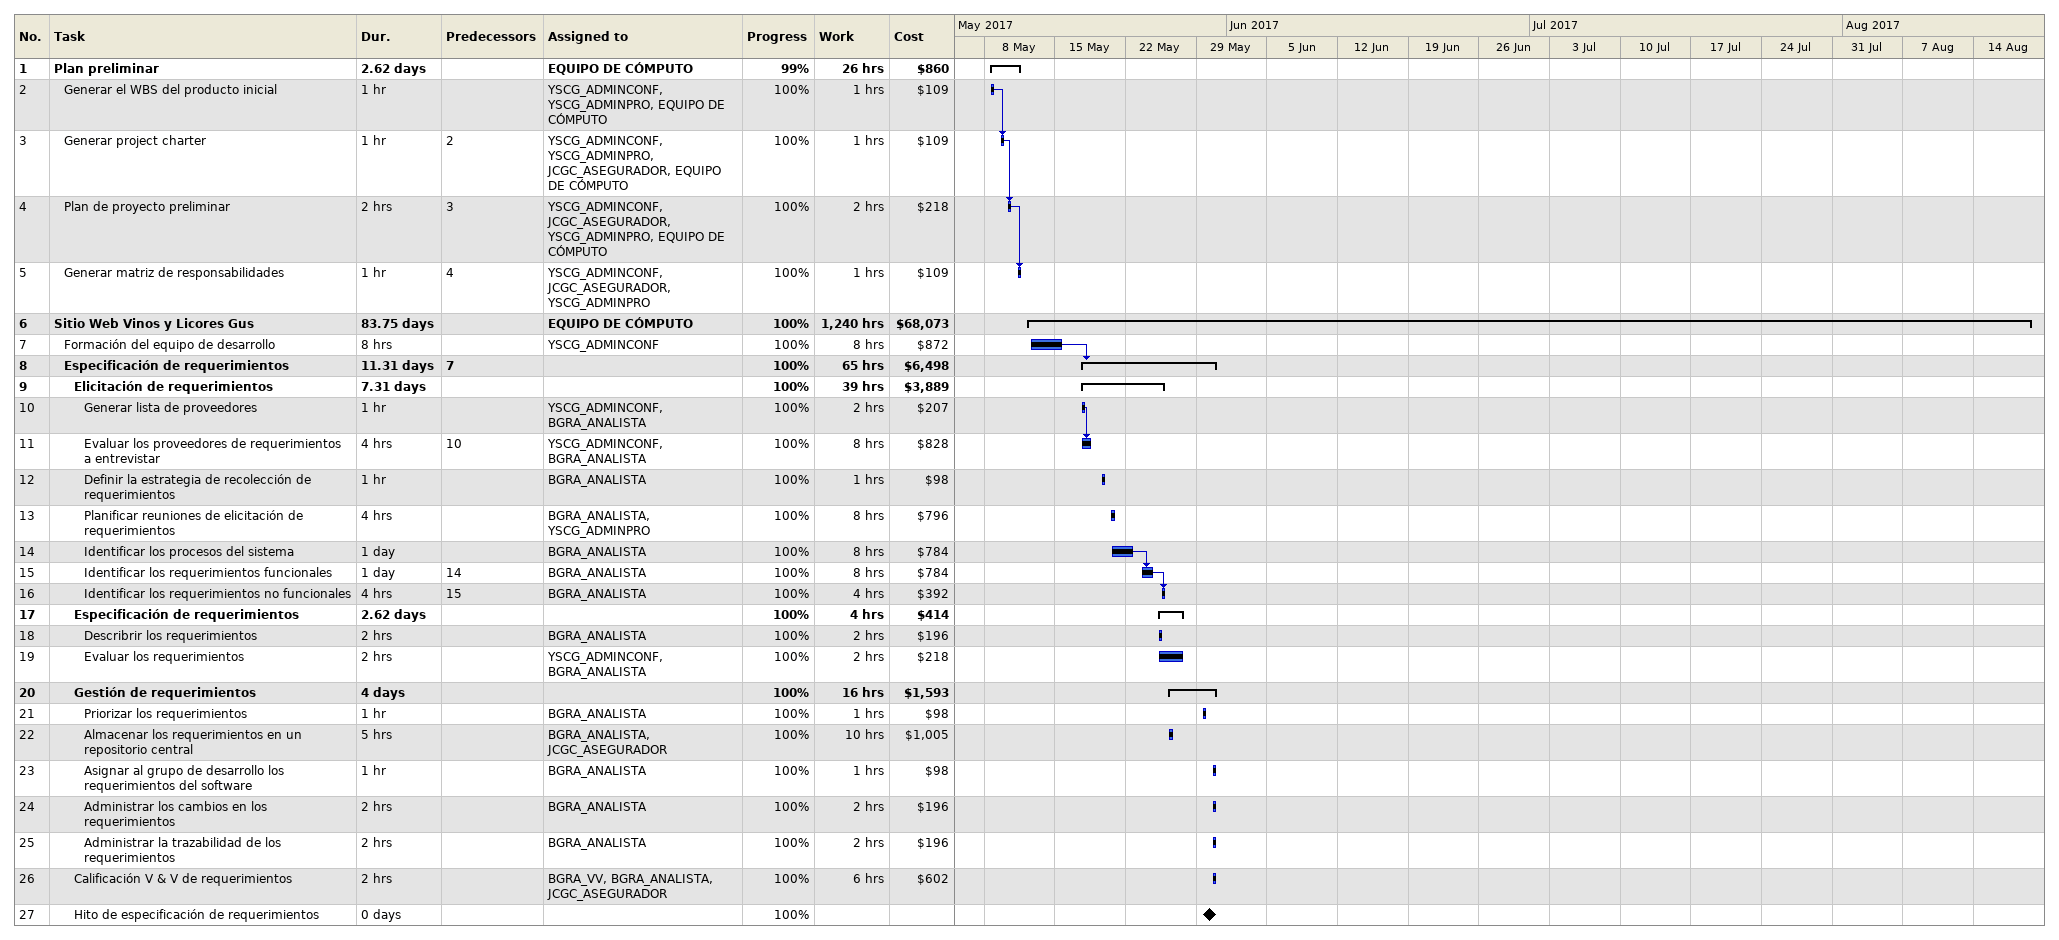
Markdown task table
| ID | Level | Task | Duration | Start | Finish | Predecessors | Resources | % complete | Work (h) | Cost ($) |
|---|---|---|---|---|---|---|---|---|---|---|
| 1 | 1 | **Plan preliminar** | 2.62d | 2017-05-08 | 2017-05-11 |  | EQUIPO DE CÓMPUTO | 99 | 26 | 860 |
| 2 | 2 | Generar el WBS del producto inicial | 1h | 2017-05-08 | 2017-05-08 |  | YSCG_ADMINCONF, YSCG_ADMINPRO, EQUIPO DE CÓMPUTO | 100 | 1 | 109 |
| 3 | 2 | Generar project charter | 1h | 2017-05-09 | 2017-05-09 | 2 | YSCG_ADMINCONF, YSCG_ADMINPRO, JCGC_ASEGURADOR, EQUIPO DE CÓMPUTO | 100 | 1 | 109 |
| 4 | 2 | Plan de proyecto preliminar | 2h | 2017-05-10 | 2017-05-10 | 3 | YSCG_ADMINCONF, JCGC_ASEGURADOR, YSCG_ADMINPRO, EQUIPO DE CÓMPUTO | 100 | 2 | 218 |
| 5 | 2 | Generar matriz de responsabilidades | 1h | 2017-05-11 | 2017-05-11 | 4 | YSCG_ADMINCONF, JCGC_ASEGURADOR, YSCG_ADMINPRO | 100 | 1 | 109 |
| 6 | 1 | **Sitio Web Vinos y Licores Gus** | 83.75d | 2017-05-12 | 2017-08-19 |  | EQUIPO DE CÓMPUTO | 100 | 1240 | 68073 |
| 7 | 2 | Formación del equipo de desarrollo | 8h | 2017-05-12 | 2017-05-15 |  | YSCG_ADMINCONF | 100 | 8 | 872 |
| 8 | 2 | **Especificación de requerimientos** | 11.31d | 2017-05-17 | 2017-05-30 | 7 |  | 100 | 65 | 6498 |
| 9 | 3 | **Elicitación de requerimientos** | 7.31d | 2017-05-17 | 2017-05-25 |  |  | 100 | 39 | 3889 |
| 10 | 4 | Generar lista de proveedores | 1h | 2017-05-17 | 2017-05-17 |  | YSCG_ADMINCONF, BGRA_ANALISTA | 100 | 2 | 207 |
| 11 | 4 | Evaluar los proveedores de requerimientos a entrevistar | 4h | 2017-05-17 | 2017-05-18 | 10 | YSCG_ADMINCONF, BGRA_ANALISTA | 100 | 8 | 828 |
| 12 | 4 | Definir la estrategia de recolección de requerimientos | 1h | 2017-05-19 | 2017-05-19 |  | BGRA_ANALISTA | 100 | 1 | 98 |
| 13 | 4 | Planificar reuniones de elicitación de requerimientos | 4h | 2017-05-20 | 2017-05-20 |  | BGRA_ANALISTA, YSCG_ADMINPRO | 100 | 8 | 796 |
| 14 | 4 | Identificar los procesos del sistema | 1d | 2017-05-20 | 2017-05-22 |  | BGRA_ANALISTA | 100 | 8 | 784 |
| 15 | 4 | Identificar los requerimientos funcionales | 1d | 2017-05-23 | 2017-05-24 | 14 | BGRA_ANALISTA | 100 | 8 | 784 |
| 16 | 4 | Identificar los requerimientos no funcionales | 4h | 2017-05-25 | 2017-05-25 | 15 | BGRA_ANALISTA | 100 | 4 | 392 |
| 17 | 3 | **Especificación de requerimientos** | 2.62d | 2017-05-25 | 2017-05-27 |  |  | 100 | 4 | 414 |
| 18 | 4 | Describrir los requerimientos | 2h | 2017-05-25 | 2017-05-25 |  | BGRA_ANALISTA | 100 | 2 | 196 |
| 19 | 4 | Evaluar los requerimientos | 2h | 2017-05-25 | 2017-05-27 |  | YSCG_ADMINCONF, BGRA_ANALISTA | 100 | 2 | 218 |
| 20 | 3 | **Gestión de requerimientos** | 4d | 2017-05-26 | 2017-05-30 |  |  | 100 | 16 | 1593 |
| 21 | 4 | Priorizar los requerimientos | 1h | 2017-05-29 | 2017-05-29 |  | BGRA_ANALISTA | 100 | 1 | 98 |
| 22 | 4 | Almacenar los requerimientos en un repositorio central | 5h | 2017-05-26 | 2017-05-26 |  | BGRA_ANALISTA, JCGC_ASEGURADOR | 100 | 10 | 1005 |
| 23 | 4 | Asignar al grupo de desarrollo los requerimientos del software | 1h | 2017-05-30 | 2017-05-30 |  | BGRA_ANALISTA | 100 | 1 | 98 |
| 24 | 4 | Administrar los cambios en los requerimientos | 2h | 2017-05-30 | 2017-05-30 |  | BGRA_ANALISTA | 100 | 2 | 196 |
| 25 | 4 | Administrar la trazabilidad de los requerimientos | 2h | 2017-05-30 | 2017-05-30 |  | BGRA_ANALISTA | 100 | 2 | 196 |
| 26 | 3 | Calificación V & V de requerimientos | 2h | 2017-05-30 | 2017-05-30 |  | BGRA_VV, BGRA_ANALISTA, JCGC_ASEGURADOR | 100 | 6 | 602 |
| 27 | 3 | Hito de especificación de requerimientos | 0d | 2017-05-30 | 2017-05-30 |  |  | 100 |  |  |
